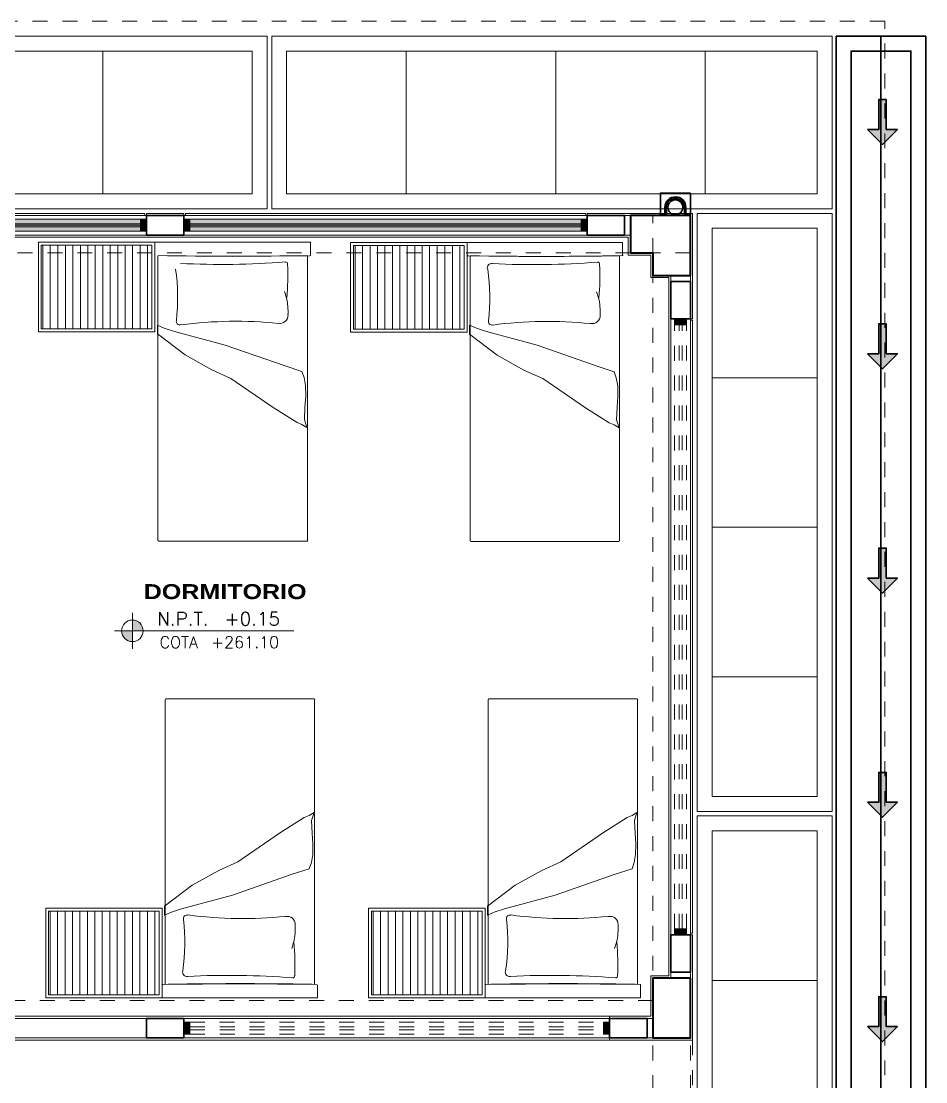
# Model space of a CAD drawing. Header units: metres. Extents: x 349703 to 349913, y 9282546 to 9282694.
# Drawn here: x 349776.55 to 349782.6, y 9282668.74 to 9282675.84 of the extents above; entities that cross this region are included whole.
import ezdxf
from ezdxf.enums import TextEntityAlignment as Align

# ---------------------------------------------------------------- set-up
doc = ezdxf.new("R2010")
doc.units = ezdxf.units.M
doc.header["$LTSCALE"] = 0.25
for name, pattern in [('01 nivel$0$HIDDEN2', [0.1875, 0.125, -0.0625]), ('B. SUM 2$0$HIDDEN', [0.375, 0.25, -0.125]), ('DASHED2', [0.762, 0.635, -0.127])]:
    doc.linetypes.add(name, pattern=pattern)
for name, color, linetype, lineweight in [('.', 7, 'Continuous', 0), ('0_ CUNETAS', 160, 'Continuous', 5), ('0_VANOS', 30, 'Continuous', 9), ('ARQ-FONDO', 253, 'CONTINUOUS', 9), ('CUNETAS-RED', 5, 'CONTINUOUS', 18)]:
    doc.layers.add(name, color=color, linetype=linetype, lineweight=lineweight)
doc.styles.add('MOYO2', font='arialbd.ttf', dxfattribs={"width": 1.2})
doc.styles.add('TM-DIM', font='romans.shx')

# ---------------------------------------------------------------- blocks, each defined once
blk = doc.blocks.new('COLUMNAS CENTRALES')
at = {"layer": 'ARQ-FONDO', "lineweight": 40}
for points in [[(-59553.3691, 35130.0825), (-59553.3691, 35129.9325), (-59553.6191, 35129.9325), (-59553.6191, 35130.3325), (-59553.2191, 35130.3325), (-59553.2191, 35130.0825)], [(-59553.6191, 35125.2325), (-59553.3691, 35125.2325), (-59553.3691, 35124.8325), (-59553.6191, 35124.8325)]]:
    blk.add_lwpolyline(points, close=True, dxfattribs=at)
blk = doc.blocks.new('CAMA 1')
at = {"layer": 'ARQ-FONDO', "linetype": 'Continuous', "lineweight": -2}
for p, q in [((3919.9519, 1597.9807), (3921.8564, 1597.9807)), ((3920.2334, 1597.84), (3920.1914, 1597.8272)), ((3919.9464, 1596.9609), (3919.9464, 1596.9609)), ((3921.8564, 1596.981), (3919.9519, 1596.981)), ((3919.8825, 1596.9116), (3920.4417, 1596.9116)), ((3919.8825, 1596.8622), (3920.4417, 1596.8622)), ((3919.8825, 1596.811), (3920.4417, 1596.811)), ((3919.8825, 1596.7617), (3920.4417, 1596.7617)), ((3919.8825, 1596.7105), (3920.4417, 1596.7105)), ((3919.8825, 1596.6612), (3920.4417, 1596.6612)), ((3919.8825, 1596.6118), (3920.4417, 1596.6118)), ((3919.8825, 1596.5606), (3920.4417, 1596.5606)), ((3919.8825, 1596.5113), (3920.4417, 1596.5113)), ((3919.8825, 1596.462), (3920.4417, 1596.462)), ((3919.8825, 1596.4108), (3920.4417, 1596.4108)), ((3919.8825, 1596.3614), (3920.4417, 1596.3614)), ((3919.8825, 1596.3121), (3920.4417, 1596.3121)), ((3919.8825, 1596.2609), (3920.4417, 1596.2609)), ((3919.8825, 1596.2116), (3920.4417, 1596.2116))]:
    blk.add_line(p, q, dxfattribs=at)
for points in [[(3919.9464, 1598.0009), (3919.8624, 1598.0009), (3919.8624, 1597.4818), (3919.8624, 1596.9609), (3919.9464, 1596.9609)], [(3919.9519, 1597.9807), (3919.9556, 1597.4818), (3919.9519, 1596.981)], [(3921.8619, 1597.9771), (3921.8619, 1597.4818), (3921.8619, 1596.9865)]]:
    blk.add_lwpolyline(points, dxfattribs=at)
for points in [[(3920.4162, 1596.9774), (3920.4746, 1596.9774), (3920.6154, 1597.162), (3920.7141, 1597.3411), (3920.7726, 1597.4672), (3920.9681, 1597.7523), (3921.0686, 1597.9113), (3921.0814, 1597.9442), (3921.1015, 1597.9771), (3921.0485, 1597.9606), (3920.9645, 1597.9643), (3920.8914, 1597.9698), (3920.8201, 1597.968), (3920.7671, 1597.9588), (3920.725, 1597.9442), (3920.6885, 1597.8309), (3920.5496, 1597.4306), (3920.4582, 1597.0907), (3920.4344, 1597.023)], [(3919.8624, 1596.9609), (3919.8624, 1596.1805), (3920.4619, 1596.1805), (3920.4619, 1596.9609)], [(3919.8825, 1596.9408), (3919.8825, 1596.2006), (3920.4417, 1596.2006), (3920.4417, 1596.9408)]]:
    blk.add_lwpolyline(points, close=True, dxfattribs=at)
for points in [[(3919.9519, 1597.9982), (3919.9519, 1598.0007), (3919.9499, 1598.0027), (3919.9474, 1598.0027)], [(3919.9574, 1597.4815), (3919.9571, 1597.6535), (3919.9555, 1597.8254), (3919.9523, 1597.9974)], [(3921.8619, 1597.978), (3921.8619, 1597.9805), (3921.8598, 1597.9826), (3921.8573, 1597.9826)], [(3919.9997, 1597.8442), (3919.9965, 1597.8414), (3919.9952, 1597.8371), (3919.9961, 1597.8329)], [(3920.0057, 1597.1307), (3920.017, 1597.3646), (3920.0137, 1597.5989), (3919.9958, 1597.8324)], [(3920.0112, 1597.8468), (3920.0072, 1597.848), (3920.0028, 1597.8471), (3919.9997, 1597.8442)], [(3920.2336, 1597.8418), (3920.1594, 1597.8491), (3920.0847, 1597.8509), (3920.0102, 1597.8475)], [(3920.3512, 1597.8503), (3920.3122, 1597.8525), (3920.2731, 1597.8493), (3920.235, 1597.8408)], [(3920.3942, 1597.8319), (3920.3834, 1597.8448), (3920.3671, 1597.8518), (3920.3504, 1597.8509)], [(3920.4058, 1597.7855), (3920.4094, 1597.802), (3920.4051, 1597.8191), (3920.3942, 1597.8319)], [(3920.4067, 1597.7844), (3920.3847, 1597.5675), (3920.3881, 1597.3488), (3920.4166, 1597.1327)], [(3919.9523, 1596.968), (3919.9555, 1597.14), (3919.9571, 1597.3119), (3919.9574, 1597.4839)], [(3920.0056, 1597.1306), (3920.0034, 1597.1206), (3920.0067, 1597.1102), (3920.0144, 1597.1034)], [(3920.0144, 1597.1034), (3920.022, 1597.0966), (3920.0326, 1597.0944), (3920.0423, 1597.0976)], [(3920.3866, 1597.1039), (3920.272, 1597.117), (3920.1561, 1597.1153), (3920.0419, 1597.0987)], [(3920.387, 1597.1044), (3920.3951, 1597.102), (3920.4038, 1597.1043), (3920.4097, 1597.1104)], [(3920.4097, 1597.1104), (3920.4156, 1597.1164), (3920.4176, 1597.1252), (3920.4151, 1597.1332)], [(3919.9474, 1596.9627), (3919.9499, 1596.9627), (3919.9519, 1596.9648), (3919.9519, 1596.9673)], [(3921.8573, 1596.9828), (3921.8598, 1596.9828), (3921.8619, 1596.9849), (3921.8619, 1596.9874)]]:
    blk.add_open_spline(points, degree=3, dxfattribs=at)
blk = doc.blocks.new('CAMA 2')
at = {"layer": 'ARQ-FONDO', "linetype": 'Continuous', "lineweight": -2}
for p, q in [((3924.9068, 1597.9807), (3923.0005, 1597.9807)), ((3924.6253, 1597.84), (3924.6673, 1597.8272)), ((3924.9013, 1597.4818), (3924.9068, 1596.9664)), ((3923.0005, 1596.981), (3924.9068, 1596.981)), ((3924.9122, 1596.9609), (3924.9122, 1596.9609)), ((3924.9762, 1596.9116), (3924.4169, 1596.9116)), ((3924.9762, 1596.8622), (3924.4169, 1596.8622)), ((3924.9762, 1596.811), (3924.4169, 1596.811)), ((3924.9762, 1596.7617), (3924.4169, 1596.7617)), ((3924.9762, 1596.7105), (3924.4169, 1596.7105)), ((3924.9762, 1596.6612), (3924.4169, 1596.6612)), ((3924.9762, 1596.6118), (3924.4169, 1596.6118)), ((3924.9762, 1596.5606), (3924.4169, 1596.5606)), ((3924.9762, 1596.5113), (3924.4169, 1596.5113)), ((3924.9762, 1596.462), (3924.4169, 1596.462)), ((3924.9762, 1596.4108), (3924.4169, 1596.4108)), ((3924.9762, 1596.3614), (3924.4169, 1596.3614)), ((3924.9762, 1596.3121), (3924.4169, 1596.3121)), ((3924.9762, 1596.2609), (3924.4169, 1596.2609)), ((3924.9762, 1596.2116), (3924.4169, 1596.2116))]:
    blk.add_line(p, q, dxfattribs=at)
for points in [[(3922.9968, 1597.9771), (3922.9968, 1597.4818), (3922.9968, 1596.9865)], [(3924.9122, 1598.0009), (3924.9963, 1598.0009), (3924.9963, 1597.4818), (3924.9963, 1596.9609), (3924.9122, 1596.9609)]]:
    blk.add_lwpolyline(points, dxfattribs=at)
for points in [[(3924.4425, 1596.9774), (3924.384, 1596.9774), (3924.2433, 1597.162), (3924.1428, 1597.3411), (3924.0861, 1597.4672), (3923.8906, 1597.7523), (3923.7901, 1597.9113), (3923.7773, 1597.9442), (3923.7572, 1597.9771), (3923.8102, 1597.9606), (3923.8942, 1597.9643), (3923.9673, 1597.9698), (3924.0386, 1597.968), (3924.0916, 1597.9588), (3924.1318, 1597.9442), (3924.1702, 1597.8309), (3924.3091, 1597.4306), (3924.4005, 1597.0907), (3924.4224, 1597.023)], [(3924.9963, 1596.9609), (3924.9963, 1596.1805), (3924.3968, 1596.1805), (3924.3968, 1596.9609)], [(3924.9762, 1596.9408), (3924.9762, 1596.2006), (3924.4169, 1596.2006), (3924.4169, 1596.9408)]]:
    blk.add_lwpolyline(points, close=True, dxfattribs=at)
for points in [[(3924.9079, 1597.984), (3924.9015, 1597.6498), (3924.9015, 1597.3156), (3924.9079, 1596.9814)], [(3924.9082, 1597.9974), (3924.9051, 1597.8254), (3924.9034, 1597.6535), (3924.9031, 1597.4815)], [(3924.9132, 1598.0027), (3924.9107, 1598.0027), (3924.9086, 1598.0007), (3924.9086, 1597.9982)], [(3924.4663, 1597.8319), (3924.4554, 1597.8191), (3924.4511, 1597.802), (3924.4547, 1597.7855)], [(3924.5102, 1597.8509), (3924.4934, 1597.8518), (3924.4772, 1597.8448), (3924.4663, 1597.8319)], [(3924.6255, 1597.8408), (3924.5874, 1597.8493), (3924.5483, 1597.8525), (3924.5093, 1597.8503)], [(3924.8485, 1597.8475), (3924.774, 1597.8509), (3924.6993, 1597.8491), (3924.6251, 1597.8418)], [(3924.8647, 1597.8324), (3924.8468, 1597.5989), (3924.8435, 1597.3646), (3924.8548, 1597.1307)], [(3924.8609, 1597.8442), (3924.8578, 1597.8471), (3924.8534, 1597.848), (3924.8493, 1597.8468)], [(3924.8645, 1597.8329), (3924.8654, 1597.8371), (3924.864, 1597.8414), (3924.8609, 1597.8442)], [(3924.4439, 1597.1327), (3924.4724, 1597.3488), (3924.4758, 1597.5675), (3924.4538, 1597.7844)], [(3924.4454, 1597.1332), (3924.4429, 1597.1252), (3924.445, 1597.1164), (3924.4508, 1597.1104)], [(3924.4508, 1597.1104), (3924.4567, 1597.1043), (3924.4654, 1597.102), (3924.4735, 1597.1044)], [(3924.8168, 1597.0987), (3924.7026, 1597.1153), (3924.5867, 1597.117), (3924.4721, 1597.1039)], [(3924.8182, 1597.0976), (3924.8279, 1597.0944), (3924.8386, 1597.0966), (3924.8462, 1597.1034)], [(3924.8462, 1597.1034), (3924.8538, 1597.1102), (3924.8571, 1597.1206), (3924.8549, 1597.1306)], [(3922.9968, 1596.9874), (3922.9968, 1596.9849), (3922.9989, 1596.9828), (3923.0014, 1596.9828)], [(3924.9086, 1596.9673), (3924.9086, 1596.9648), (3924.9107, 1596.9627), (3924.9132, 1596.9627)]]:
    blk.add_open_spline(points, degree=3, dxfattribs=at)
blk = doc.blocks.new('CANA 3')
at = {"layer": 'ARQ-FONDO', "linetype": 'Continuous', "lineweight": -2}
for p, q in [((3919.9519, 1596.1604), (3921.8564, 1596.1604)), ((3920.2334, 1596.0197), (3920.1914, 1596.0069)), ((3919.9464, 1595.1405), (3919.9464, 1595.1405)), ((3921.8564, 1595.1606), (3919.9519, 1595.1606)), ((3919.8825, 1595.0912), (3920.4417, 1595.0912)), ((3919.8825, 1595.0418), (3920.4417, 1595.0418)), ((3919.8825, 1594.9907), (3920.4417, 1594.9907)), ((3919.8825, 1594.9413), (3920.4417, 1594.9413)), ((3919.8825, 1594.892), (3920.4417, 1594.892)), ((3919.8825, 1594.8408), (3920.4417, 1594.8408)), ((3919.8825, 1594.7915), (3920.4417, 1594.7915)), ((3919.8825, 1594.7403), (3920.4417, 1594.7403)), ((3919.8825, 1594.6909), (3920.4417, 1594.6909)), ((3919.8825, 1594.6416), (3920.4417, 1594.6416)), ((3919.8825, 1594.5904), (3920.4417, 1594.5904)), ((3919.8825, 1594.5411), (3920.4417, 1594.5411)), ((3919.8825, 1594.4917), (3920.4417, 1594.4917)), ((3919.8825, 1594.4405), (3920.4417, 1594.4405)), ((3919.8825, 1594.3912), (3920.4417, 1594.3912))]:
    blk.add_line(p, q, dxfattribs=at)
for points in [[(3919.9464, 1596.1805), (3919.8624, 1596.1805), (3919.8624, 1595.6614), (3919.8624, 1595.1405), (3919.9464, 1595.1405)], [(3919.9519, 1596.1604), (3919.9556, 1595.6614), (3919.9519, 1595.1606)], [(3921.8619, 1596.1567), (3921.8619, 1595.6614), (3921.8619, 1595.1661)]]:
    blk.add_lwpolyline(points, dxfattribs=at)
for points in [[(3920.4162, 1595.157), (3920.4746, 1595.157), (3920.6154, 1595.3416), (3920.7141, 1595.5207), (3920.7726, 1595.6468), (3920.9681, 1595.9319), (3921.0686, 1596.0909), (3921.0814, 1596.1238), (3921.1015, 1596.1567), (3921.0485, 1596.1403), (3920.9645, 1596.1439), (3920.8914, 1596.1494), (3920.8201, 1596.1476), (3920.7671, 1596.1385), (3920.725, 1596.1238), (3920.6885, 1596.0105), (3920.5496, 1595.6103), (3920.4582, 1595.2703), (3920.4344, 1595.2027)], [(3919.8624, 1595.1405), (3919.8624, 1594.362), (3920.4619, 1594.362), (3920.4619, 1595.1405)], [(3919.8825, 1595.1204), (3919.8825, 1594.3802), (3920.4417, 1594.3802), (3920.4417, 1595.1204)]]:
    blk.add_lwpolyline(points, close=True, dxfattribs=at)
for points in [[(3919.9574, 1595.6611), (3919.9571, 1595.8331), (3919.9555, 1596.0051), (3919.9523, 1596.177)], [(3921.8619, 1596.1576), (3921.8619, 1596.1602), (3921.8598, 1596.1622), (3921.8573, 1596.1622)], [(3920.3512, 1596.03), (3920.3122, 1596.0321), (3920.2731, 1596.0289), (3920.235, 1596.0205)], [(3919.9997, 1596.0238), (3919.9965, 1596.021), (3919.9952, 1596.0167), (3919.9961, 1596.0126)], [(3920.0057, 1595.3103), (3920.017, 1595.5442), (3920.0137, 1595.7785), (3919.9958, 1596.012)], [(3920.0112, 1596.0264), (3920.0072, 1596.0277), (3920.0028, 1596.0267), (3919.9997, 1596.0238)], [(3920.2336, 1596.0214), (3920.1594, 1596.0287), (3920.0847, 1596.0306), (3920.0102, 1596.0271)], [(3920.3942, 1596.0116), (3920.3834, 1596.0244), (3920.3671, 1596.0314), (3920.3504, 1596.0305)], [(3920.4067, 1595.9658), (3920.3847, 1595.749), (3920.3881, 1595.5303), (3920.4166, 1595.3142)], [(3920.4058, 1595.9652), (3920.4094, 1595.9816), (3920.4051, 1595.9987), (3920.3942, 1596.0116)], [(3919.9523, 1595.1477), (3919.9555, 1595.3196), (3919.9571, 1595.4916), (3919.9574, 1595.6636)], [(3920.0056, 1595.312), (3920.0034, 1595.302), (3920.0067, 1595.2917), (3920.0144, 1595.2849)], [(3920.0144, 1595.2849), (3920.022, 1595.278), (3920.0326, 1595.2758), (3920.0423, 1595.2791)], [(3920.3866, 1595.2835), (3920.272, 1595.2967), (3920.1561, 1595.2949), (3920.0419, 1595.2783)], [(3920.387, 1595.284), (3920.3951, 1595.2817), (3920.4038, 1595.284), (3920.4097, 1595.29)], [(3920.4097, 1595.29), (3920.4156, 1595.2961), (3920.4176, 1595.3048), (3920.4151, 1595.3129)], [(3919.9474, 1595.1424), (3919.9499, 1595.1424), (3919.9519, 1595.1444), (3919.9519, 1595.1469)], [(3921.8573, 1595.1625), (3921.8598, 1595.1625), (3921.8619, 1595.1645), (3921.8619, 1595.167)]]:
    blk.add_open_spline(points, degree=3, dxfattribs=at)
blk = doc.blocks.new('CAMA 4')
at = {"layer": 'ARQ-FONDO', "linetype": 'Continuous', "lineweight": -2}
for p, q in [((3924.9068, 1596.1768), (3924.9013, 1595.6614)), ((3924.9068, 1596.1604), (3923.0005, 1596.1604)), ((3924.6253, 1596.0197), (3924.6673, 1596.0069)), ((3923.0005, 1595.1606), (3924.9068, 1595.1606)), ((3924.9762, 1595.0912), (3924.4169, 1595.0912)), ((3924.9762, 1595.0418), (3924.4169, 1595.0418)), ((3924.9762, 1594.9907), (3924.4169, 1594.9907)), ((3924.9762, 1594.9413), (3924.4169, 1594.9413)), ((3924.9762, 1594.892), (3924.4169, 1594.892)), ((3924.9762, 1594.8408), (3924.4169, 1594.8408)), ((3924.9762, 1594.7915), (3924.4169, 1594.7915)), ((3924.9762, 1594.7403), (3924.4169, 1594.7403)), ((3924.9762, 1594.6909), (3924.4169, 1594.6909)), ((3924.9762, 1594.6416), (3924.4169, 1594.6416)), ((3924.9762, 1594.5904), (3924.4169, 1594.5904)), ((3924.9762, 1594.5411), (3924.4169, 1594.5411)), ((3924.9762, 1594.4917), (3924.4169, 1594.4917)), ((3924.9762, 1594.4405), (3924.4169, 1594.4405)), ((3924.9762, 1594.3912), (3924.4169, 1594.3912))]:
    blk.add_line(p, q, dxfattribs=at)
for points in [[(3924.9122, 1596.1805), (3924.9963, 1596.1805), (3924.9963, 1595.6614), (3924.9963, 1595.1405), (3924.9122, 1595.1405)], [(3922.9968, 1596.1567), (3922.9968, 1595.6614), (3922.9968, 1595.1661)]]:
    blk.add_lwpolyline(points, dxfattribs=at)
for points in [[(3924.4425, 1595.157), (3924.384, 1595.157), (3924.2433, 1595.3416), (3924.1428, 1595.5207), (3924.0861, 1595.6468), (3923.8906, 1595.9319), (3923.7901, 1596.0909), (3923.7773, 1596.1238), (3923.7572, 1596.1567), (3923.8102, 1596.1403), (3923.8942, 1596.1439), (3923.9673, 1596.1494), (3924.0386, 1596.1476), (3924.0916, 1596.1385), (3924.1318, 1596.1238), (3924.1702, 1596.0105), (3924.3091, 1595.6103), (3924.4005, 1595.2703), (3924.4224, 1595.2027)], [(3924.9963, 1595.1405), (3924.9963, 1594.362), (3924.3968, 1594.362), (3924.3968, 1595.1405)], [(3924.9762, 1595.1204), (3924.9762, 1594.3802), (3924.4169, 1594.3802), (3924.4169, 1595.1204)]]:
    blk.add_lwpolyline(points, close=True, dxfattribs=at)
for points in [[(3924.9132, 1596.1823), (3924.9107, 1596.1823), (3924.9086, 1596.1803), (3924.9086, 1596.1778)], [(3923.0014, 1596.1622), (3922.9989, 1596.1622), (3922.9968, 1596.1602), (3922.9968, 1596.1576)], [(3924.9079, 1596.1637), (3924.9015, 1595.8295), (3924.9015, 1595.4952), (3924.9079, 1595.161)], [(3924.6255, 1596.0205), (3924.5874, 1596.0289), (3924.5483, 1596.0321), (3924.5093, 1596.03)], [(3924.4439, 1595.3142), (3924.4724, 1595.5303), (3924.4758, 1595.749), (3924.4538, 1595.9658)], [(3924.4663, 1596.0116), (3924.4554, 1595.9987), (3924.4511, 1595.9816), (3924.4547, 1595.9652)], [(3924.5102, 1596.0305), (3924.4934, 1596.0314), (3924.4772, 1596.0244), (3924.4663, 1596.0116)], [(3924.8485, 1596.0271), (3924.774, 1596.0306), (3924.6993, 1596.0287), (3924.6251, 1596.0214)], [(3924.8647, 1596.012), (3924.8468, 1595.7785), (3924.8435, 1595.5442), (3924.8548, 1595.3103)], [(3924.8609, 1596.0238), (3924.8578, 1596.0267), (3924.8534, 1596.0277), (3924.8493, 1596.0264)], [(3924.8645, 1596.0126), (3924.8654, 1596.0167), (3924.864, 1596.021), (3924.8609, 1596.0238)], [(3924.4454, 1595.3129), (3924.4429, 1595.3048), (3924.445, 1595.2961), (3924.4508, 1595.29)], [(3924.4508, 1595.29), (3924.4567, 1595.284), (3924.4654, 1595.2817), (3924.4735, 1595.284)], [(3924.8168, 1595.2783), (3924.7026, 1595.2949), (3924.5867, 1595.2967), (3924.4721, 1595.2835)], [(3922.9968, 1595.167), (3922.9968, 1595.1645), (3922.9989, 1595.1625), (3923.0014, 1595.1625)]]:
    blk.add_open_spline(points, degree=3, dxfattribs=at)
blk = doc.blocks.new('*U672')
at = {"linetype": 'Continuous', "lineweight": 0, "true_color": 0xbebebe}
for points in [[(3037.2524, 1360.5431), (3037.2124, 1360.5431), (3037.2124, 1360.4631), (3037.2524, 1360.4631)], [(3039.9099, 1360.5431), (3039.8699, 1360.5431), (3039.8699, 1360.4631), (3039.9099, 1360.4631)]]:
    blk.add_hatch(color=9, dxfattribs=at).paths.add_polyline_path(points)
at = {"true_color": 0xffffff}
h = blk.add_hatch(color=7, dxfattribs=at)
h.dxf.hatch_style = 1
h.paths.add_polyline_path([(3039.8699, 1360.4631), (3039.8699, 1360.5431), (3037.2524, 1360.5431), (3037.2524, 1360.4631)])
at = {"layer": '0_VANOS', "linetype": 'Continuous'}
for p, q in [((3037.2524, 1360.5131), (3039.8699, 1360.5131)), ((3037.2524, 1360.5031), (3039.8699, 1360.5031)), ((3037.2524, 1360.4931), (3039.8699, 1360.4931))]:
    blk.add_line(p, q, dxfattribs=at)
for points in [[(3037.2124, 1360.5431), (3037.2124, 1360.4631), (3037.2524, 1360.4631), (3037.2524, 1360.5431)], [(3037.2524, 1360.5431), (3039.8699, 1360.5431), (3039.8699, 1360.4631), (3037.2524, 1360.4631)], [(3039.8699, 1360.5431), (3039.8699, 1360.4631), (3039.9099, 1360.4631), (3039.9099, 1360.5431)]]:
    blk.add_lwpolyline(points, close=True, dxfattribs=at)
blk = doc.blocks.new('*U673')
at = {"linetype": 'Continuous', "lineweight": 0, "true_color": 0xbebebe}
for points in [[(3037.2524, 1360.5431), (3037.2124, 1360.5431), (3037.2124, 1360.4631), (3037.2524, 1360.4631)], [(3039.8849, 1360.5431), (3039.8449, 1360.5431), (3039.8449, 1360.4631), (3039.8849, 1360.4631)]]:
    blk.add_hatch(color=9, dxfattribs=at).paths.add_polyline_path(points)
at = {"true_color": 0xffffff}
h = blk.add_hatch(color=7, dxfattribs=at)
h.dxf.hatch_style = 1
h.paths.add_polyline_path([(3039.8449, 1360.4631), (3039.8449, 1360.5431), (3037.2524, 1360.5431), (3037.2524, 1360.4631)])
at = {"layer": '0_VANOS', "linetype": 'Continuous'}
for p, q in [((3037.2524, 1360.5131), (3039.8449, 1360.5131)), ((3037.2524, 1360.5031), (3039.8449, 1360.5031)), ((3037.2524, 1360.4931), (3039.8449, 1360.4931))]:
    blk.add_line(p, q, dxfattribs=at)
for points in [[(3037.2124, 1360.5431), (3037.2124, 1360.4631), (3037.2524, 1360.4631), (3037.2524, 1360.5431)], [(3037.2524, 1360.5431), (3039.8449, 1360.5431), (3039.8449, 1360.4631), (3037.2524, 1360.4631)], [(3039.8449, 1360.5431), (3039.8449, 1360.4631), (3039.8849, 1360.4631), (3039.8849, 1360.5431)]]:
    blk.add_lwpolyline(points, close=True, dxfattribs=at)
blk = doc.blocks.new('*U685')
at = {"linetype": 'Continuous', "true_color": 0xbebebe}
for points in [[(3032.1314, 1351.1888), (3032.1314, 1351.2688), (3032.1714, 1351.2688), (3032.1714, 1351.1888)], [(3034.9389, 1351.1888), (3034.9389, 1351.2688), (3034.9789, 1351.2688), (3034.9789, 1351.1888)]]:
    blk.add_hatch(color=9, dxfattribs=at).paths.add_polyline_path(points)
at = {"layer": '0_VANOS', "linetype": 'Continuous'}
for p, q in [((3032.1314, 1351.2688), (3032.1714, 1351.2688)), ((3032.1314, 1351.2688), (3032.1314, 1351.1888)), ((3032.1714, 1351.2688), (3032.1714, 1351.1888)), ((3034.9389, 1351.1888), (3034.9389, 1351.2688)), ((3034.9389, 1351.2688), (3034.9789, 1351.2688)), ((3034.9789, 1351.2688), (3034.9789, 1351.1888)), ((3032.1714, 1351.1888), (3032.1314, 1351.1888)), ((3034.9789, 1351.1888), (3034.9389, 1351.1888))]:
    blk.add_line(p, q, dxfattribs=at)
at = {"layer": '0_VANOS', "linetype": '01 nivel$0$HIDDEN2', "ltscale": 0.5}
for p, q in [((3032.1708, 1351.2688), (3034.9383, 1351.2688)), ((3032.1714, 1351.2388), (3034.9389, 1351.2388)), ((3032.1714, 1351.2188), (3034.9389, 1351.2188)), ((3032.1714, 1351.1888), (3034.9389, 1351.1888))]:
    blk.add_line(p, q, dxfattribs=at)
at = {"layer": '0_VANOS', "linetype": '01 nivel$0$HIDDEN2'}
blk.add_line((3034.9389, 1351.2688), (3034.9789, 1351.2688), dxfattribs=at)
blk = doc.blocks.new('*U687')
at = {"linetype": 'Continuous', "true_color": 0xbebebe}
for points in [[(3032.1314, 1351.1888), (3032.1314, 1351.2688), (3032.1714, 1351.2688), (3032.1714, 1351.1888)], [(3036.2114, 1351.1888), (3036.2114, 1351.2688), (3036.2514, 1351.2688), (3036.2514, 1351.1888)]]:
    blk.add_hatch(color=9, dxfattribs=at).paths.add_polyline_path(points)
at = {"layer": '0_VANOS', "linetype": 'Continuous'}
for p, q in [((3032.1314, 1351.2688), (3032.1714, 1351.2688)), ((3032.1314, 1351.2688), (3032.1314, 1351.1888)), ((3032.1714, 1351.2688), (3032.1714, 1351.1888)), ((3036.2114, 1351.1888), (3036.2114, 1351.2688)), ((3036.2114, 1351.2688), (3036.2514, 1351.2688)), ((3036.2514, 1351.2688), (3036.2514, 1351.1888)), ((3032.1714, 1351.1888), (3032.1314, 1351.1888)), ((3036.2514, 1351.1888), (3036.2114, 1351.1888))]:
    blk.add_line(p, q, dxfattribs=at)
at = {"layer": '0_VANOS', "linetype": '01 nivel$0$HIDDEN2', "ltscale": 0.5}
for p, q in [((3032.1708, 1351.2688), (3036.2108, 1351.2688)), ((3032.1714, 1351.2388), (3036.2114, 1351.2388)), ((3032.1714, 1351.2188), (3036.2114, 1351.2188)), ((3032.1714, 1351.1888), (3036.2114, 1351.1888))]:
    blk.add_line(p, q, dxfattribs=at)
at = {"layer": '0_VANOS', "linetype": '01 nivel$0$HIDDEN2'}
blk.add_line((3036.2114, 1351.2688), (3036.2514, 1351.2688), dxfattribs=at)
blk = doc.blocks.new('MODULOS DE 12 A 17 NUEVO')
at = {"layer": 'ARQ-FONDO'}
for p, q in [((350710.2078, 9282631.0103), (350710.1928, 9282631.0103)), ((350710.2078, 9282631.0003), (350710.1928, 9282631.0003))]:
    blk.add_line(p, q, dxfattribs=at)
for points in [[(350710.8978, 9282631.7003), (350710.8978, 9282631.7153), (350710.1928, 9282631.7153), (350710.1928, 9282631.2753)], [(350710.9078, 9282631.7003), (350710.9078, 9282631.7153), (350713.5853, 9282631.7153)], [(350713.5853, 9282631.7003), (350713.5853, 9282631.7153)], [(350713.5953, 9282631.7153), (350713.8453, 9282631.7153)], [(350713.5953, 9282631.7003), (350713.5953, 9282631.7153)], [(350713.8453, 9282631.7003), (350713.8453, 9282631.7153)], [(350713.8553, 9282631.7153), (350716.5078, 9282631.7153), (350716.5078, 9282631.7003)], [(350713.8553, 9282631.7003), (350713.8553, 9282631.7153)], [(350710.3528, 9282631.0103), (350710.3528, 9282631.2853), (350710.4728, 9282631.2853), (350710.4728, 9282631.4353), (350710.6228, 9282631.4353), (350710.6228, 9282631.5553), (350710.8978, 9282631.5553)], [(350716.5178, 9282631.5553), (350710.8978, 9282631.5553)], [(350710.1928, 9282631.2753), (350710.1928, 9282631.0103)], [(350710.1928, 9282626.9003), (350710.1928, 9282631.0003)], [(350710.2078, 9282631.0103), (350710.3378, 9282631.0103)], [(350710.3528, 9282631.0103), (350710.3528, 9282626.8903)], [(350710.2078, 9282626.9003), (350710.1928, 9282626.9003)], [(350710.4578, 9282626.1853), (350710.1928, 9282626.1853), (350710.1928, 9282626.8903)], [(350710.2078, 9282626.8903), (350710.1928, 9282626.8903)], [(350710.3378, 9282626.8903), (350710.2078, 9282626.8903)], [(350710.3528, 9282626.8903), (350710.3528, 9282626.6153), (350710.4728, 9282626.6153), (350710.4728, 9282626.3453), (350710.7478, 9282626.3453), (350710.7478, 9282626.1853), (350710.4578, 9282626.1853)], [(350715.5278, 9282626.1853), (350710.7478, 9282626.1853), (350710.7478, 9282626.3453), (350715.5278, 9282626.3453)]]:
    blk.add_lwpolyline(points, dxfattribs=at)
for points in [[(350710.6478, 9282631.7003), (350710.6078, 9282631.7003), (350710.6078, 9282631.5703), (350710.6478, 9282631.5703)], [(350710.8978, 9282631.7003), (350716.5178, 9282631.7003), (350716.5178, 9282631.5703), (350710.8978, 9282631.5703)], [(350710.3378, 9282631.2603), (350710.3378, 9282631.3003), (350710.2078, 9282631.3003), (350710.2078, 9282631.2603)], [(350710.2078, 9282631.0103), (350710.3378, 9282631.0103), (350710.3378, 9282626.8903), (350710.2078, 9282626.8903)], [(350710.3378, 9282626.6003), (350710.3378, 9282626.6403), (350710.2078, 9282626.6403), (350710.2078, 9282626.6003)], [(350710.4978, 9282626.3303), (350710.4578, 9282626.3303), (350710.4578, 9282626.2003), (350710.4978, 9282626.2003)], [(350710.7478, 9282626.3303), (350715.5278, 9282626.3303), (350715.5278, 9282626.2003), (350710.7478, 9282626.2003)]]:
    blk.add_lwpolyline(points, close=True, dxfattribs=at)
at = {"layer": 'ARQ-FONDO', "lineweight": 30, "flags": 128}
for points in [[(350710.6478, 9282631.5703), (350710.6478, 9282631.7003), (350710.8978, 9282631.7003), (350710.8978, 9282631.5703), (350710.6478, 9282631.5703)], [(350713.5953, 9282631.5703), (350713.5953, 9282631.7003), (350713.8453, 9282631.7003), (350713.8453, 9282631.5703), (350713.5953, 9282631.5703)], [(350710.2078, 9282631.2603), (350710.3378, 9282631.2603), (350710.3378, 9282631.0103), (350710.2078, 9282631.0103), (350710.2078, 9282631.2603)], [(350710.2078, 9282626.8903), (350710.3378, 9282626.8903), (350710.3378, 9282626.6403), (350710.2078, 9282626.6403), (350710.2078, 9282626.8903)], [(350710.4978, 9282626.2003), (350710.4978, 9282626.3303), (350710.7478, 9282626.3303), (350710.7478, 9282626.2003), (350710.4978, 9282626.2003)], [(350713.5953, 9282626.2003), (350713.5953, 9282626.3303), (350713.8453, 9282626.3303), (350713.8453, 9282626.2003), (350713.5953, 9282626.2003)]]:
    blk.add_lwpolyline(points, dxfattribs=at)
at = {"layer": 'ARQ-FONDO', "flags": 128}
blk.add_lwpolyline([(350710.4578, 9282626.2003), (350710.2078, 9282626.2003)], dxfattribs=at)
at = {"layer": 'ARQ-FONDO', "linetype": 'DASHED2', "ltscale": 0.3}
blk.add_lwpolyline([(350710.1928, 9282626.1853), (350710.1928, 9282622.2253)], dxfattribs=at)
at = {"layer": 'ARQ-FONDO'}
blk.add_blockref('COLUMNAS CENTRALES', (410263.827, 9247501.3678), dxfattribs=at)
at = {"layer": 'ARQ-FONDO', "lineweight": 0, "rotation": 180.000079299102}
for name, p in [('*U672', (353750.8059, 9283992.1426)), ('*U673', (353753.7284, 9283992.1426))]:
    blk.add_blockref(name, p, dxfattribs=at)
at = {"layer": 'ARQ-FONDO', "rotation": 90.00000000000003}
for name, p in [('CAMA 2', (352308.6619, 9278706.524)), ('CAMA 4', (352308.9291, 9278706.5253)), ('CAMA 1', (352308.5419, 9278706.6061)), ('CANA 3', (352308.8811, 9278706.6061))]:
    blk.add_blockref(name, p, dxfattribs=at)
at = {"layer": 'ARQ-FONDO', "xscale": -1, "rotation": 270}
blk.add_blockref('*U687', (349359.0441, 9279594.7589), dxfattribs=at)
at = {"layer": 'ARQ-FONDO', "xscale": -1}
blk.add_blockref('*U685', (353745.7268, 9281275.0365), dxfattribs=at)
blk = doc.blocks.new('VERDAD88')
at = {"layer": 'ARQ-FONDO'}
blk.add_lwpolyline([(350743.9086, 9282653.5361), (350747.6578, 9282653.5361), (350747.6578, 9282652.3811), (350743.9086, 9282652.3811)], close=True, dxfattribs=at)
for points in [[(350747.6878, 9282653.5361), (350751.6878, 9282653.5361), (350751.6878, 9282652.3811), (350747.6878, 9282652.3811), (350747.6878, 9282653.5361)], [(350744.8128, 9282652.3511), (350743.9086, 9282652.3511), (350743.9086, 9282648.3511), (350744.8128, 9282648.3511), (350744.8128, 9282652.3511)], [(350744.8128, 9282648.3211), (350743.9086, 9282648.3211), (350743.9086, 9282644.3211), (350744.8128, 9282644.3211), (350744.8128, 9282648.3211)]]:
    blk.add_lwpolyline(points, dxfattribs=at)
at = {"layer": 'ARQ-FONDO', "flags": 128}
for points in [[(350744.0086, 9282653.4361), (350747.5578, 9282653.4361), (350747.5578, 9282652.4811), (350744.0086, 9282652.4811)], [(350747.7878, 9282653.4361), (350751.5878, 9282653.4361), (350751.5878, 9282652.4811), (350747.7878, 9282652.4811)], [(350744.7128, 9282652.2511), (350744.0086, 9282652.2511), (350744.0086, 9282648.4511), (350744.7128, 9282648.4511)], [(350744.7128, 9282648.2211), (350744.0086, 9282648.2211), (350744.0086, 9282644.4211), (350744.7128, 9282644.4211)]]:
    blk.add_lwpolyline(points, close=True, dxfattribs=at)
for points in [[(350744.7578, 9282652.4811), (350744.7578, 9282653.4361)], [(350745.7578, 9282652.4811), (350745.7578, 9282653.4361)], [(350746.7578, 9282652.4811), (350746.7578, 9282653.4361)], [(350748.7878, 9282652.4811), (350748.7878, 9282653.4361)], [(350744.7128, 9282651.2511), (350744.0086, 9282651.2511)], [(350744.7128, 9282650.2511), (350744.0086, 9282650.2511)], [(350744.7128, 9282649.2511), (350744.0086, 9282649.2511)], [(350744.7128, 9282647.2211), (350744.0086, 9282647.2211)]]:
    blk.add_lwpolyline(points, dxfattribs=at)
blk = doc.blocks.new('VIGAS')
at = {"layer": 'ARQ-FONDO', "linetype": 'B. SUM 2$0$HIDDEN', "flags": 128}
for points in [[(350745.1945, 9282639.3646), (350745.1945, 9282650.6146)], [(350745.1945, 9282650.6146), (350769.7445, 9282650.6146)], [(350745.4445, 9282639.3646), (350745.4445, 9282650.6146)], [(350745.1945, 9282650.3646), (350769.7445, 9282650.3646)], [(350745.4445, 9282645.3646), (350769.7445, 9282645.3646)], [(350745.4445, 9282645.1146), (350769.7445, 9282645.1146)]]:
    blk.add_lwpolyline(points, dxfattribs=at)
blk = doc.blocks.new('*U591')
h = blk.add_hatch(color=251)
h.paths.add_polyline_path([(0.75, -0.1724), (0.75, -0.2324), (0.81, -0.2324, 0.414214)])
h.paths.add_polyline_path([(0.75, -0.2324), (0.69, -0.2324, 0.414214), (0.75, -0.2924)])
at = {"color": 2}
for p, q in [((0.75, -0.1324), (0.75, -0.3324)), ((0.65, -0.2324), (1.65, -0.2324))]:
    blk.add_line(p, q, dxfattribs=at)
blk.add_circle((0.75, -0.2324), 0.06, dxfattribs=at)
at = {"color": 2, "style": 'TM-DIM'}
blk.add_text('COTA', height=0.065, rotation=360, dxfattribs=at).set_placement((1.0088, -0.3282), align=Align.CENTER)
for tag, p, height in [('NIV_P', (0.8881, -0.2024), 0.075), ('VALOR_P', (1.2641, -0.2024), 0.075), ('COTA_P', (1.1884, -0.3282), 0.065)]:
    blk.add_attdef(tag, p, '', height=height, rotation=360, dxfattribs=at)
blk = doc.blocks.new('NOMBRES 12 A 17 AÑOS NUEVO')
at = {"layer": 'ARQ-FONDO', "xscale": 1.199999999999999, "yscale": 1.199999999999999, "zscale": 1.199999999999999}
blk.add_blockref('*U591', (349776.3974, 9282672.0394, 0), dxfattribs=at).add_auto_attribs({'NIV_P': 'N.P.T.', 'COTA_P': '+261.10', 'VALOR_P': '+0.15'})
at = {"layer": 'ARQ-FONDO', "lineweight": -2, "insert": (349777.9177, 9282671.9716, 0), "char_height": 0.1, "width": 2.666695, "attachment_point": 8, "style": 'MOYO2'}
blk.add_mtext('DORMITORIO', dxfattribs=at)
blk = doc.blocks.new('hdgyt')
at = {"layer": 'ARQ-FONDO'}
for p, q in [((-37274.7231, -199270.5272), (-37274.7231, -199270.5726)), ((-37274.7131, -199270.5272), (-37274.7131, -199270.5826)), ((-37274.5931, -199270.5272), (-37274.5931, -199270.5826)), ((-37274.5831, -199270.5272), (-37274.5831, -199270.5726)), ((-37274.7231, -199270.5726), (-37274.7481, -199270.5726)), ((-37274.7131, -199270.5826), (-37274.7481, -199270.5826)), ((-37274.5931, -199270.5826), (-37274.5581, -199270.5826)), ((-37274.5831, -199270.5726), (-37274.5581, -199270.5726))]:
    blk.add_line(p, q, dxfattribs=at)
at = {"layer": 'ARQ-FONDO', "lineweight": 5}
blk.add_lwpolyline([(-37274.5531, -199270.4326), (-37274.7531, -199270.4326), (-37274.7531, -199270.5826), (-37274.5531, -199270.5826)], close=True, dxfattribs=at)
at = {"layer": 'ARQ-FONDO'}
blk.add_circle((-37274.6531, -199270.5272), 0.05, dxfattribs=at)
for centre, radius, start, end in [((-37274.6531, -199270.5272), 0.07, 0, 180), ((-37274.6531, -199270.5272), 0.06, 0, 180), ((-37274.7481, -199270.5776), 0.005, 90, 270), ((-37274.5581, -199270.5776), 0.005, 270, 90)]:
    blk.add_arc(centre, radius, start, end, dxfattribs=at)
blk = doc.blocks.new('*U2194')
at = {"layer": '.', "lineweight": 30}
h = blk.add_hatch(color=1, dxfattribs=at)
h.dxf.hatch_style = 1
h.paths.add_polyline_path([(-0.025, -0.05), (-0.1, -0.05), (0, -0.15), (0.1, -0.05), (0.025, -0.05), (0.025, 0.15), (-0.025, 0.15)])
at = {"layer": '0_ CUNETAS', "color": 1, "lineweight": 30}
blk.add_lwpolyline([(-0.1, -0.05), (-0.025, -0.05), (-0.025, 0.15), (0.025, 0.15), (0.025, -0.05), (0.1, -0.05), (0, -0.15)], close=True, dxfattribs=at)
blk = doc.blocks.new('*U2173')
at = {"layer": '0_ CUNETAS', "color": 0, "linetype": 'ByBlock', "lineweight": -2, "transparency": 16777216}
for p in [(0, 33), (0, 31.5), (0, 30), (0, 28.5), (0, 27)]:
    blk.add_blockref('*U2194', p, dxfattribs=at)
blk = doc.blocks.new('montante')
at = {"layer": 'ARQ-FONDO', "lineweight": 30}
for p, q in [((0.0455, 0.07), (0.0455, 0.095)), ((0, 0.07), (0.0455, 0.07)), ((0, 0.06), (0.0555, 0.06)), ((0, -0.06), (0.0555, -0.06)), ((0, -0.07), (0.0455, -0.07)), ((0.0455, -0.07), (0.0455, -0.095))]:
    blk.add_line(p, q, dxfattribs=at)
blk.add_lwpolyline([(-0.0945, 0.1), (-0.0945, -0.1), (0.0555, -0.1), (0.0555, 0.1)], close=True, dxfattribs=at)
blk.add_circle((0, 0), 0.05, dxfattribs=at)
for centre, radius, start, end in [((0.0505, 0.095), 0.005, 0, 180), ((0, 0), 0.07, 90, 270), ((0, 0), 0.06, 90, 270), ((0.0505, -0.095), 0.005, 180, 0)]:
    blk.add_arc(centre, radius, start, end, dxfattribs=at)
blk = doc.blocks.new('drenaje')
at = {"layer": 'CUNETAS-RED', "lineweight": 30}
for p, q in [((63.8479, 0.2003), (63.8479, -32.3206)), ((63.8479, 0.2003), (64.4479, 0.2003)), ((64.4479, 0.2003), (64.4479, -32.3206)), ((63.9479, 0.1003), (64.3479, 0.1003))]:
    blk.add_line(p, q, dxfattribs=at)
at = {"layer": 'CUNETAS-RED', "lineweight": 30, "flags": 128}
blk.add_lwpolyline([(64.3479, -32.3206), (64.3479, 0.1003), (63.9479, 0.1003), (63.9479, -32.3206), (64.3479, -32.3206)], dxfattribs=at)
at = {"layer": 'CUNETAS-RED', "lineweight": 0}
blk.add_blockref('*U2173', (64.158, -33.3741), dxfattribs=at)
at = {"layer": 'CUNETAS-RED', "lineweight": 30, "rotation": 270}
blk.add_blockref('montante', (62.7733, -0.9443), dxfattribs=at)

msp = doc.modelspace()

# ---------------------------------------------------------------- linework, layer by layer
at = {"layer": 'ARQ-FONDO', "linetype": 'B. SUM 2$0$HIDDEN'}
msp.add_lwpolyline([(349782.3292, 9282675.8381), (349755.1792, 9282675.8381), (349755.1792, 9282661.9881), (349782.3292, 9282661.9881)], close=True, dxfattribs=at)
at = {"layer": 'ARQ-FONDO', "lineweight": 30}
msp.add_lwpolyline([(349782.3038, 9282675.7381), (349782.3038, 9282643.2172)], dxfattribs=at)

# ---------------------------------------------------------------- block references
at = {"layer": 'ARQ-FONDO', "xscale": -1}
for name, p in [('VERDAD88', (700525.887, 22.202)), ('MODULOS DE 12 A 17 NUEVO', (700491.237, 42.8378)), ('VIGAS', (700526.2237, 23.9234))]:
    msp.add_blockref(name, p, dxfattribs=at)
at = {"layer": 'ARQ-FONDO', "xscale": -1, "rotation": 359.9996984645941}
msp.add_blockref('hdgyt', (312507.3248, 9481945.3169), dxfattribs=at)
at = {"layer": 'ARQ-FONDO'}
msp.add_blockref('NOMBRES 12 A 17 AÑOS NUEVO', (0, 0), dxfattribs=at)
at = {"layer": 'CUNETAS-RED', "lineweight": 30}
msp.add_blockref('drenaje', (349718.1559, 9282675.5378), dxfattribs=at)

doc.saveas('drawing.dxf')
